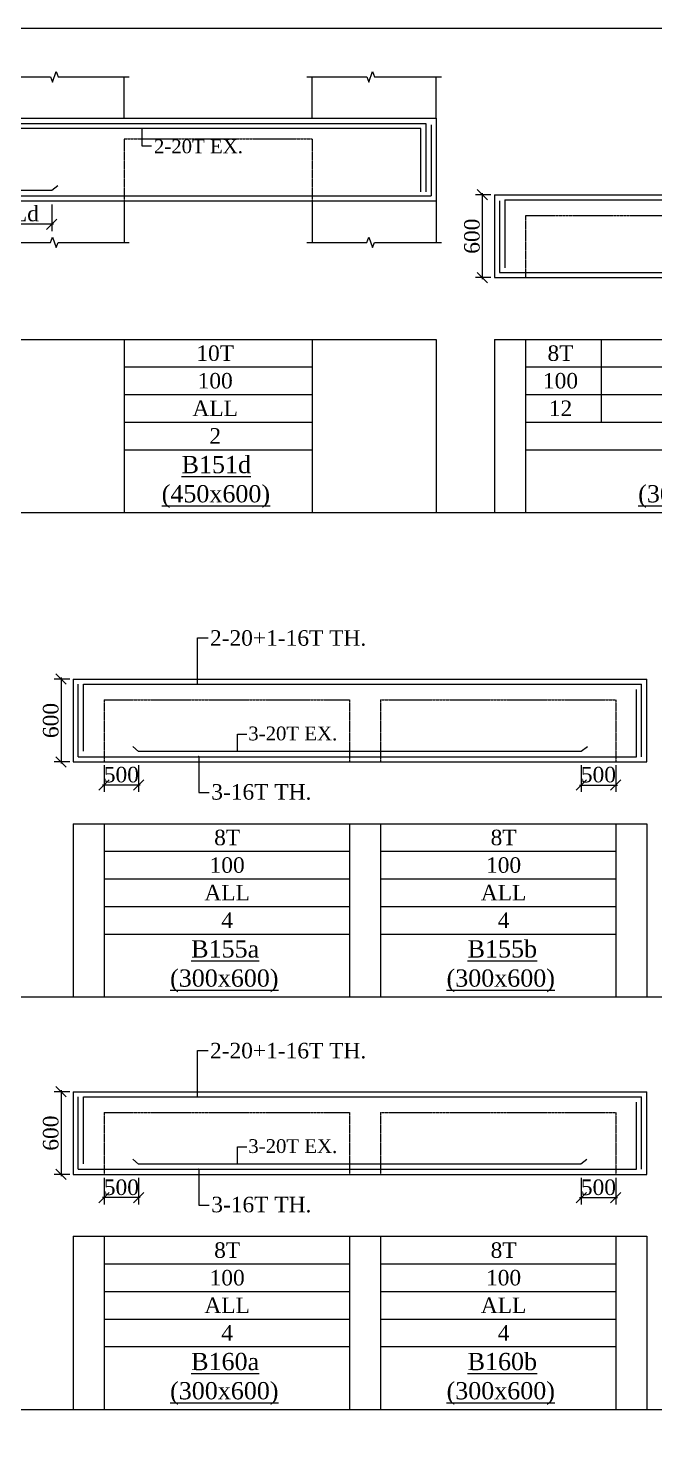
# Model space of a CAD drawing. Header units: millimetres. Extents: x 9781889 to 10654170, y -7832723 to -7608561.
# Drawn here: x 10448627 to 10457727, y -7780575 to -7760218 of the extents above; entities that cross this region are included whole.
import ezdxf
from ezdxf.enums import TextEntityAlignment as Align

# ---------------------------------------------------------------- set-up
doc = ezdxf.new("R2010")
doc.units = ezdxf.units.MM
doc.header["$LTSCALE"] = 10
doc.header["$PDMODE"] = 3
doc.linetypes.add('HIDDEN', pattern=[0.375, 0.25, -0.125])
for name, color, linetype, lineweight in [('S-CUT OUT LINE', 9, 'Continuous', 0), ('S-DIM L.S.', 7, 'Continuous', 0), ('S-L.S.SECTION', 5, 'Continuous', 0), ('S-L.S.SLAB LINE', 252, 'HIDDEN', 0), ('S-L.S.STEEL', 1, 'Continuous', 9), ('S-SECTION MARK', 7, 'Continuous', 0), ('S-SHEET', 251, 'Continuous', 0), ('S-TEXT', 7, 'Continuous', 0), ('S-TEXT L.S. BEAM NO.', 30, 'Continuous', 0), ('S-TEXT. L.S.', 7, 'Continuous', 0)]:
    doc.layers.add(name, color=color, linetype=linetype, lineweight=lineweight)
doc.styles.add('135', font='arial.ttf', dxfattribs={"width": 0.8, "height": 135})
doc.styles.get("Standard").update_dxf_attribs({"font": 'arial.ttf'})
doc.styles.add('TEXT', font='times.ttf')
doc.dimstyles.new('75', dxfattribs={"dimtxt": 135, "dimasz": 90, "dimexe": 0.1, "dimexo": 0.03, "dimgap": 0.09, "dimtad": 1, "dimdec": 0, "dimzin": 0, "dimdsep": 46, "dimtxsty": '135', "dimblk": 'ARCHTICK', "dimcen": 0.09, "dimclrd": 256, "dimclre": 256, "dimclrt": 256, "dimadec": 0, "dimazin": 0, "dimtfac": 1, "dimtdec": 0, "dimtofl": 0, "dimtmove": 1, "dimatfit": 3, "dimldrblk": 'DOTSMALL', "dimfxl": 1, "dimtolj": 1, "dimtzin": 0, "dimlwd": -1, "dimlwe": -1, "dimarcsym": 0})
doc.dimstyles.new('SETU_1', dxfattribs={"dimtxt": 200, "dimasz": 150, "dimexe": 100, "dimexo": 50, "dimgap": 35, "dimtad": 1, "dimdec": 0, "dimzin": 0, "dimdsep": 46, "dimtxsty": 'Standard', "dimblk": 'OBLIQUE', "dimcen": 150, "dimdle": 25, "dimclrd": 256, "dimclre": 7, "dimclrt": 256, "dimadec": 0, "dimazin": 0, "dimtfac": 1, "dimtdec": 0, "dimtofl": 0, "dimtmove": 1, "dimatfit": 3, "dimfxl": 1, "dimtolj": 1, "dimtzin": 0, "dimlwd": -1, "dimlwe": 5, "dimarcsym": 1})

# ---------------------------------------------------------------- blocks, each defined once
blk = doc.blocks.new('_ArchTick')
at = {"color": 0, "linetype": 'ByBlock', "const_width": 0.15}
blk.add_lwpolyline([(-0.5, -0.5), (0.5, 0.5)], dxfattribs=at)
blk = doc.blocks.new('_Oblique')
at = {"color": 0, "linetype": 'ByBlock', "lineweight": -2}
blk.add_line((-0.5, -0.5), (0.5, 0.5), dxfattribs=at)
blk = doc.blocks.new('*D935')
at = {"layer": 'Defpoints', "color": 0, "transparency": 16777216}
for p in [(10455396, -7762636), (10455221, -7763836), (10455396, -7763836)]:
    blk.add_point(p, dxfattribs=at)
at = {"layer": 'S-DIM L.S.', "color": 7, "lineweight": 5, "transparency": 16777216}
for p, q in [((10455346, -7762636), (10455121, -7762636)), ((10455346, -7763836), (10455121, -7763836))]:
    blk.add_line(p, q, dxfattribs=at)
at = {"layer": 'S-DIM L.S.', "transparency": 16777216}
blk.add_line((10455221, -7762611), (10455221, -7763861), dxfattribs=at)
at = {"layer": 'S-DIM L.S.', "transparency": 16777216, "xscale": 150, "yscale": 150, "zscale": 150}
for p, rotation in [((10455221, -7762636), 90), ((10455221, -7763836), 270)]:
    blk.add_blockref('_Oblique', p, dxfattribs=dict(at, rotation=rotation))
at = {"layer": 'S-DIM L.S.', "transparency": 16777216, "insert": (10455071, -7763236), "char_height": 225, "attachment_point": 5, "rotation": 90, "style": 'TEXT'}
blk.add_mtext('\\A1;600', dxfattribs=at)
blk = doc.blocks.new('*D941')
at = {"layer": 'Defpoints', "color": 0, "transparency": 16777216}
for p in [(10449282, -7769659), (10449107, -7770859), (10449282, -7770859)]:
    blk.add_point(p, dxfattribs=at)
at = {"layer": 'S-DIM L.S.', "color": 7, "lineweight": 5, "transparency": 16777216}
for p, q in [((10449232, -7769659), (10449007, -7769659)), ((10449232, -7770859), (10449007, -7770859))]:
    blk.add_line(p, q, dxfattribs=at)
at = {"layer": 'S-DIM L.S.', "transparency": 16777216}
blk.add_line((10449107, -7769634), (10449107, -7770884), dxfattribs=at)
at = {"layer": 'S-DIM L.S.', "transparency": 16777216, "xscale": 150, "yscale": 150, "zscale": 150}
for p, rotation in [((10449107, -7769659), 90), ((10449107, -7770859), 270)]:
    blk.add_blockref('_Oblique', p, dxfattribs=dict(at, rotation=rotation))
at = {"layer": 'S-DIM L.S.', "transparency": 16777216, "insert": (10448958, -7770259), "char_height": 225, "attachment_point": 5, "rotation": 90, "style": 'TEXT'}
blk.add_mtext('\\A1;600', dxfattribs=at)
blk = doc.blocks.new('*D942')
at = {"layer": 'Defpoints', "color": 0, "transparency": 16777216}
for p in [(10449732, -7770859, 0), (10450232, -7770859, 0), (10449732, -7771195)]:
    blk.add_point(p, dxfattribs=at)
at = {"layer": 'S-DIM L.S.', "color": 7, "lineweight": 5, "transparency": 16777216}
for p, q in [((10449732, -7770909), (10449732, -7771295)), ((10450232, -7770909), (10450232, -7771295))]:
    blk.add_line(p, q, dxfattribs=at)
at = {"layer": 'S-DIM L.S.', "transparency": 16777216}
blk.add_line((10450257, -7771195), (10449707, -7771195), dxfattribs=at)
at = {"layer": 'S-DIM L.S.', "transparency": 16777216, "xscale": 150, "yscale": 150, "zscale": 150, "rotation": 180}
blk.add_blockref('_Oblique', (10449732, -7771195), dxfattribs=at)
at = {"layer": 'S-DIM L.S.', "transparency": 16777216, "xscale": 150, "yscale": 150, "zscale": 150}
blk.add_blockref('_Oblique', (10450232, -7771195), dxfattribs=at)
at = {"layer": 'S-DIM L.S.', "transparency": 16777216, "insert": (10449982, -7771045), "char_height": 225, "attachment_point": 5, "style": 'TEXT'}
blk.add_mtext('\\A1;500', dxfattribs=at)
blk = doc.blocks.new('*D943')
at = {"layer": 'Defpoints', "color": 0, "transparency": 16777216}
for p in [(10456656, -7770859, 0), (10457157, -7770859, 0), (10457157, -7771195)]:
    blk.add_point(p, dxfattribs=at)
at = {"layer": 'S-DIM L.S.', "color": 7, "lineweight": 5, "transparency": 16777216}
for p, q in [((10456656, -7770909), (10456656, -7771295)), ((10457157, -7770909), (10457157, -7771295))]:
    blk.add_line(p, q, dxfattribs=at)
at = {"layer": 'S-DIM L.S.', "transparency": 16777216}
blk.add_line((10456631, -7771195), (10457182, -7771195), dxfattribs=at)
at = {"layer": 'S-DIM L.S.', "transparency": 16777216, "xscale": 150, "yscale": 150, "zscale": 150, "rotation": 180}
blk.add_blockref('_Oblique', (10456656, -7771195), dxfattribs=at)
at = {"layer": 'S-DIM L.S.', "transparency": 16777216, "xscale": 150, "yscale": 150, "zscale": 150}
blk.add_blockref('_Oblique', (10457157, -7771195), dxfattribs=at)
at = {"layer": 'S-DIM L.S.', "transparency": 16777216, "insert": (10456906, -7771045), "char_height": 225, "attachment_point": 5, "style": 'TEXT'}
blk.add_mtext('\\A1;500', dxfattribs=at)
blk = doc.blocks.new('*D958')
at = {"layer": 'Defpoints', "color": 0, "transparency": 16777216}
for p in [(10449282, -7775642), (10449107, -7776842), (10449282, -7776842)]:
    blk.add_point(p, dxfattribs=at)
at = {"layer": 'S-DIM L.S.', "color": 7, "lineweight": 5, "transparency": 16777216}
for p, q in [((10449232, -7775642), (10449007, -7775642)), ((10449232, -7776842), (10449007, -7776842))]:
    blk.add_line(p, q, dxfattribs=at)
at = {"layer": 'S-DIM L.S.', "transparency": 16777216}
blk.add_line((10449107, -7775617), (10449107, -7776867), dxfattribs=at)
at = {"layer": 'S-DIM L.S.', "transparency": 16777216, "xscale": 150, "yscale": 150, "zscale": 150}
for p, rotation in [((10449107, -7775642), 90), ((10449107, -7776842), 270)]:
    blk.add_blockref('_Oblique', p, dxfattribs=dict(at, rotation=rotation))
at = {"layer": 'S-DIM L.S.', "transparency": 16777216, "insert": (10448958, -7776242), "char_height": 225, "attachment_point": 5, "rotation": 90, "style": 'TEXT'}
blk.add_mtext('\\A1;600', dxfattribs=at)
blk = doc.blocks.new('*D956')
at = {"layer": 'Defpoints', "color": 0, "transparency": 16777216}
for p in [(10449732, -7776842, 0), (10450232, -7776842, 0), (10449732, -7777178)]:
    blk.add_point(p, dxfattribs=at)
at = {"layer": 'S-DIM L.S.', "color": 7, "lineweight": 5, "transparency": 16777216}
for p, q in [((10449732, -7776892), (10449732, -7777278)), ((10450232, -7776892), (10450232, -7777278))]:
    blk.add_line(p, q, dxfattribs=at)
at = {"layer": 'S-DIM L.S.', "transparency": 16777216}
blk.add_line((10450257, -7777178), (10449707, -7777178), dxfattribs=at)
at = {"layer": 'S-DIM L.S.', "transparency": 16777216, "xscale": 150, "yscale": 150, "zscale": 150, "rotation": 180}
blk.add_blockref('_Oblique', (10449732, -7777178), dxfattribs=at)
at = {"layer": 'S-DIM L.S.', "transparency": 16777216, "xscale": 150, "yscale": 150, "zscale": 150}
blk.add_blockref('_Oblique', (10450232, -7777178), dxfattribs=at)
at = {"layer": 'S-DIM L.S.', "transparency": 16777216, "insert": (10449982, -7777029), "char_height": 225, "attachment_point": 5, "style": 'TEXT'}
blk.add_mtext('\\A1;500', dxfattribs=at)
blk = doc.blocks.new('*D957')
at = {"layer": 'Defpoints', "color": 0, "transparency": 16777216}
for p in [(10456656, -7776842, 0), (10457157, -7776842, 0), (10457157, -7777178)]:
    blk.add_point(p, dxfattribs=at)
at = {"layer": 'S-DIM L.S.', "color": 7, "lineweight": 5, "transparency": 16777216}
for p, q in [((10456656, -7776892), (10456656, -7777278)), ((10457157, -7776892), (10457157, -7777278))]:
    blk.add_line(p, q, dxfattribs=at)
at = {"layer": 'S-DIM L.S.', "transparency": 16777216}
blk.add_line((10456631, -7777178), (10457182, -7777178), dxfattribs=at)
at = {"layer": 'S-DIM L.S.', "transparency": 16777216, "xscale": 150, "yscale": 150, "zscale": 150, "rotation": 180}
blk.add_blockref('_Oblique', (10456656, -7777178), dxfattribs=at)
at = {"layer": 'S-DIM L.S.', "transparency": 16777216, "xscale": 150, "yscale": 150, "zscale": 150}
blk.add_blockref('_Oblique', (10457157, -7777178), dxfattribs=at)
at = {"layer": 'S-DIM L.S.', "transparency": 16777216, "insert": (10456906, -7777029), "char_height": 225, "attachment_point": 5, "style": 'TEXT'}
blk.add_mtext('\\A1;500', dxfattribs=at)
blk = doc.blocks.new('*D1213')
at = {"layer": 'Defpoints', "color": 0, "transparency": 16777216}
for p in [(10448221, -7762725, 0), (10448971, -7762725, 0), (10448221, -7763062)]:
    blk.add_point(p, dxfattribs=at)
at = {"layer": 'S-DIM L.S.', "color": 7, "lineweight": 5, "transparency": 16777216}
for p, q in [((10448221, -7762775), (10448221, -7763162)), ((10448971, -7762775), (10448971, -7763162))]:
    blk.add_line(p, q, dxfattribs=at)
at = {"layer": 'S-DIM L.S.', "transparency": 16777216}
blk.add_line((10448996, -7763062), (10448196, -7763062), dxfattribs=at)
at = {"layer": 'S-DIM L.S.', "transparency": 16777216, "xscale": 150, "yscale": 150, "zscale": 150, "rotation": 180}
blk.add_blockref('_Oblique', (10448221, -7763062), dxfattribs=at)
at = {"layer": 'S-DIM L.S.', "transparency": 16777216, "xscale": 150, "yscale": 150, "zscale": 150}
blk.add_blockref('_Oblique', (10448971, -7763062), dxfattribs=at)
at = {"layer": 'S-DIM L.S.', "transparency": 16777216, "insert": (10448596, -7762909), "char_height": 225, "attachment_point": 5, "style": 'TEXT'}
blk.add_mtext('\\A1;Ld', dxfattribs=at)

msp = doc.modelspace()

# ---------------------------------------------------------------- linework, layer by layer
at = {"layer": 'S-CUT OUT LINE', "color": 5, "elevation": 0}
for points in [[(10448141.1, -7760925.5), (10448952.1, -7760925.5), (10448980.1, -7761002.3), (10449036, -7760848.6), (10449064, -7760925.5), (10450096.3, -7760925.5)], [(10452673, -7760925.5), (10453544.6, -7760925.5), (10453572.6, -7761002.3), (10453628.5, -7760848.6), (10453656.5, -7760925.5), (10454626.3, -7760925.5)], [(10448141.1, -7763325.5), (10448952.1, -7763325.5), (10448980.1, -7763248.6), (10449036, -7763402.3), (10449064, -7763325.5), (10450096.3, -7763325.5)], [(10452673, -7763325.5), (10453544.6, -7763325.5), (10453572.6, -7763248.6), (10453628.5, -7763402.3), (10453656.5, -7763325.5), (10454626.3, -7763325.5)]]:
    msp.add_lwpolyline(points, dxfattribs=at)
at = {"layer": 'S-L.S.SECTION'}
for p, q in [((10450021.3, -7761525.5, 0), (10450021.3, -7760925.5, 0)), ((10452751.3, -7761525.5, 0), (10452751.3, -7760925.5, 0)), ((10454551.3, -7761525.5, 0), (10454551.3, -7760925.5, 0)), ((10436866.2, -7761525.5, 0), (10454551.3, -7761525.5, 0)), ((10454551.3, -7761525.5, 0), (10454551.3, -7762725.5, 0)), ((10438666.3, -7762725.5, 0), (10454551.3, -7762725.5, 0)), ((10450021.3, -7762725.5, 0), (10450021.3, -7763325.5, 0)), ((10452751.3, -7762725.5, 0), (10452751.3, -7763325.5, 0)), ((10454551.3, -7762725.5, 0), (10454551.3, -7763325.5, 0)), ((10455395.7, -7762635.5, 0), (10473000.7, -7762635.5, 0)), ((10455395.7, -7762635.5, 0), (10455395.7, -7763835.5, 0)), ((10455395.7, -7763835.5, 0), (10478004.6, -7763835.5, 0)), ((10449282.2, -7769658.7, 0), (10457607.1, -7769658.7, 0)), ((10449282.2, -7769658.7, 0), (10449282.2, -7770858.7, 0)), ((10457607.1, -7770858.7, 0), (10457607.1, -7769658.7, 0)), ((10449282.2, -7770858.7, 0), (10457607.1, -7770858.7, 0)), ((10449282.2, -7775642.3, 0), (10457607.1, -7775642.3, 0)), ((10449282.2, -7775642.3, 0), (10449282.2, -7776842.3, 0)), ((10457607.1, -7776842.3, 0), (10457607.1, -7775642.3, 0)), ((10449282.2, -7776842.3, 0), (10457607.1, -7776842.3, 0))]:
    msp.add_line(p, q, dxfattribs=at)
at = {"layer": 'S-L.S.SLAB LINE', "ltscale": 0.3}
for p, q in [((10450021.3, -7761825.5, 0), (10452751.3, -7761825.5, 0)), ((10450021.3, -7761825.5, 0), (10450021.3, -7762725.5, 0)), ((10452751.3, -7761825.5, 0), (10452751.3, -7762725.5, 0)), ((10455845.7, -7762935.5, 0), (10460640.7, -7762935.5, 0)), ((10455845.7, -7762935.5, 0), (10455845.7, -7763835.5, 0)), ((10449282.2, -7769958.7, 0), (10449282.2, -7769958.7, 0)), ((10449732.2, -7769958.7, 0), (10453294.3, -7769958.7, 0)), ((10449732.2, -7769958.7, 0), (10449732.2, -7770858.7, 0)), ((10453294.3, -7769958.7, 0), (10453294.3, -7770858.7, 0)), ((10453744.3, -7769958.7, 0), (10457157.1, -7769958.7, 0)), ((10453744.3, -7769958.7, 0), (10453744.3, -7770858.7, 0)), ((10457157.1, -7769958.7, 0), (10457157.1, -7770858.7, 0)), ((10449282.2, -7775942.3, 0), (10449282.2, -7775942.3, 0)), ((10449732.2, -7775942.3, 0), (10453294.3, -7775942.3, 0)), ((10449732.2, -7775942.3, 0), (10449732.2, -7776842.3, 0)), ((10453294.3, -7775942.3, 0), (10453294.3, -7776842.3, 0)), ((10453744.3, -7775942.3, 0), (10457157.1, -7775942.3, 0)), ((10453744.3, -7775942.3, 0), (10453744.3, -7776842.3, 0)), ((10457157.1, -7775942.3, 0), (10457157.1, -7776842.3, 0))]:
    msp.add_line(p, q, dxfattribs=at)
at = {"layer": 'S-L.S.STEEL'}
for p, q in [((10437053.3, -7761600.5, 0), (10454401.3, -7761600.5, 0)), ((10454401.3, -7761600.5, 0), (10454401.3, -7762593.5, 0)), ((10454476.3, -7761619.3, 0), (10454476.3, -7762650.5, 0)), ((10436978.3, -7762650.5, 0), (10454476.3, -7762650.5, 0)), ((10455470.7, -7762723.1, 0), (10455470.7, -7763760.5, 0)), ((10455545.7, -7762710.5, 0), (10455545.7, -7763693.1, 0)), ((10455470.7, -7763760.5, 0), (10477933.7, -7763760.5, 0)), ((10449357.2, -7770783.7, 0), (10449357.2, -7769733.7, 0)), ((10449432.2, -7769733.7, 0), (10457532.1, -7769733.7, 0)), ((10449432.2, -7770704, 0), (10449432.2, -7769733.7, 0)), ((10457457.1, -7770783.7, 0), (10457457.1, -7769808.7, 0)), ((10457532.1, -7770783.7, 0), (10457532.1, -7769733.7, 0)), ((10449357.2, -7770783.7, 0), (10457457.1, -7770783.7, 0)), ((10449357.2, -7776767.3, 0), (10449357.2, -7775717.3, 0)), ((10449432.2, -7775717.3, 0), (10457532.1, -7775717.3, 0)), ((10449432.2, -7776687.7, 0), (10449432.2, -7775717.3, 0)), ((10457532.1, -7776767.3, 0), (10457532.1, -7775717.3, 0)), ((10457457.1, -7776767.3, 0), (10457457.1, -7775792.3, 0)), ((10449357.2, -7776767.3, 0), (10457457.1, -7776767.3, 0))]:
    msp.add_line(p, q, dxfattribs=at)
at = {"layer": 'S-L.S.STEEL', "elevation": 0}
for points in [[(10449061, -7762507.3), (10448971.5, -7762575.5), (10442007.9, -7762575.5), (10441925.9, -7762504.8)], [(10456745.9, -7770640.5), (10456656.4, -7770708.7), (10450232.3, -7770708.7), (10450150.3, -7770638)], [(10456739.6, -7776624.1), (10456650.1, -7776692.3), (10450232.3, -7776692.3), (10450150.3, -7776621.6)]]:
    msp.add_lwpolyline(points, dxfattribs=at)
at = {"layer": 'S-L.S.STEEL'}
for points in [[(10454326.3, -7762593.5, 0), (10454326.3, -7761675.5, 0), (10446869.4, -7761675.5, 0), (10446806.2, -7761742.3, 0)], [(10455545.7, -7762710.5, 0), (10472933.5, -7762710.5, 0), (10472933.5, -7763637.7, 0)]]:
    msp.add_polyline3d(points, dxfattribs=at)
at = {"layer": 'S-SHEET'}
for p, q in [((10432873.4, -7764732, 0), (10454551.3, -7764732, 0)), ((10450021.3, -7764732, 0), (10450021.3, -7767241.3, 0)), ((10452751.3, -7764732, 0), (10452751.3, -7767241.3, 0)), ((10454551.3, -7764732, 0), (10454551.3, -7767241.3, 0)), ((10455395.7, -7764732, 0), (10478004.6, -7764732, 0)), ((10455395.7, -7764732), (10455395.7, -7767241.3)), ((10455845.7, -7764732, 0), (10455845.7, -7767241.3, 0)), ((10456945.7, -7764732, 0), (10456945.7, -7765932, 0)), ((10450021.3, -7765132, 0), (10452751.3, -7765132, 0)), ((10455845.7, -7765132, 0), (10460640.7, -7765132, 0)), ((10450021.3, -7765532, 0), (10452751.3, -7765532, 0)), ((10455845.7, -7765532, 0), (10460640.7, -7765532, 0)), ((10450021.3, -7765932, 0), (10452751.3, -7765932, 0)), ((10455845.7, -7765932, 0), (10460640.7, -7765932, 0)), ((10450021.3, -7766332, 0), (10452751.3, -7766332, 0)), ((10455845.7, -7766332, 0), (10460640.7, -7766332, 0)), ((10430820.3, -7767241.3), (10482154.4, -7767241.3)), ((10432873.4, -7767241.3, 0), (10454551.3, -7767241.3, 0)), ((10455395.7, -7767241.3, 0), (10478004.6, -7767241.3, 0)), ((10449282.2, -7771755.2, 0), (10457607.1, -7771755.2, 0)), ((10449282.2, -7771755.2, 0), (10449282.2, -7774264.5, 0)), ((10449732.2, -7771755.2, 0), (10449732.2, -7774264.5, 0)), ((10453294.3, -7771755.2), (10453294.3, -7774264.5)), ((10453744.3, -7771755.2, 0), (10453744.3, -7774264.5, 0)), ((10457157.1, -7771755.2, 0), (10457157.1, -7774264.5, 0)), ((10457607.1, -7771755.2, 0), (10457607.1, -7774264.5, 0)), ((10449732.2, -7772155.2, 0), (10453294.3, -7772155.2, 0)), ((10453744.3, -7772155.2, 0), (10457157.1, -7772155.2, 0)), ((10449732.2, -7772555.2, 0), (10453294.3, -7772555.2, 0)), ((10453744.3, -7772555.2, 0), (10457157.1, -7772555.2, 0)), ((10449732.2, -7772955.2, 0), (10453294.3, -7772955.2, 0)), ((10453744.3, -7772955.2, 0), (10457157.1, -7772955.2, 0)), ((10449732.2, -7773355.2, 0), (10453294.3, -7773355.2, 0)), ((10453744.3, -7773355.2, 0), (10457157.1, -7773355.2, 0)), ((10430820.3, -7774264.5), (10482154.4, -7774264.5)), ((10449282.2, -7774264.5), (10457607.1, -7774264.5, 0)), ((10449282.2, -7777738.8, 0), (10457607.1, -7777738.8, 0)), ((10449282.2, -7777738.8, 0), (10449282.2, -7780248.1, 0)), ((10449732.2, -7777738.8, 0), (10449732.2, -7780248.1, 0)), ((10453294.3, -7777738.8), (10453294.3, -7780248.1)), ((10453744.3, -7777738.8, 0), (10453744.3, -7780248.1, 0)), ((10457157.1, -7777738.8, 0), (10457157.1, -7780248.1, 0)), ((10457607.1, -7777738.8, 0), (10457607.1, -7780248.1, 0)), ((10449732.2, -7778138.8, 0), (10453294.3, -7778138.8, 0)), ((10453744.3, -7778138.8, 0), (10457157.1, -7778138.8, 0)), ((10449732.2, -7778538.8, 0), (10453294.3, -7778538.8, 0)), ((10453744.3, -7778538.8, 0), (10457157.1, -7778538.8, 0)), ((10449732.2, -7778938.8, 0), (10453294.3, -7778938.8, 0)), ((10453744.3, -7778938.8, 0), (10457157.1, -7778938.8, 0)), ((10449732.2, -7779338.8, 0), (10453294.3, -7779338.8, 0)), ((10453744.3, -7779338.8, 0), (10457157.1, -7779338.8, 0)), ((10430820.3, -7780248.1), (10482154.4, -7780248.1)), ((10449282.2, -7780248.1), (10457607.1, -7780248.1, 0))]:
    msp.add_line(p, q, dxfattribs=at)
msp.add_lwpolyline([(10430820.3, -7760218.1), (10482154.4, -7760218.1), (10482154.4, -7801877.7), (10430820.3, -7801877.7)], close=True, dxfattribs=at)

# ---------------------------------------------------------------- texts
at = {"layer": 'S-TEXT', "linetype": 'ByBlock', "style": 'TEXT'}
for s, p in [('10T', (10451343.8, -7764932, 0)), ('8T', (10456355.6, -7764932, 0)), ('100', (10451343.8, -7765332, 0)), ('100', (10456355.6, -7765332, 0)), ('ALL', (10451343.8, -7765732, 0)), ('12', (10456355.6, -7765732, 0)), ('2', (10451343.8, -7766132, 0)), ('8T', (10451517.3, -7771955.2, 0)), ('8T', (10455529.8, -7771955.2, 0)), ('100', (10451517.3, -7772355.2, 0)), ('100', (10455529.8, -7772355.2, 0)), ('ALL', (10451517.3, -7772755.2, 0)), ('ALL', (10455529.8, -7772755.2, 0)), ('4', (10451517.3, -7773155.2, 0)), ('4', (10455529.8, -7773155.2, 0)), ('8T', (10451517.3, -7777938.8, 0)), ('8T', (10455529.8, -7777938.8, 0)), ('100', (10451517.3, -7778338.8, 0)), ('100', (10455529.8, -7778338.8, 0)), ('ALL', (10451517.3, -7778738.8, 0)), ('ALL', (10455529.8, -7778738.8, 0)), ('4', (10451517.3, -7779138.8, 0)), ('4', (10455529.8, -7779138.8, 0))]:
    msp.add_text(s, height=225, dxfattribs=at).set_placement(p, align=Align.MIDDLE_CENTER)
at = {"layer": 'S-TEXT L.S. BEAM NO.', "color": 140, "linetype": 'ByBlock', "style": 'TEXT'}
for s, p in [('%%UB151d', (10450856.2, -7766672.7, 0)), ('%%U(450x600)', (10450567.5, -7767095.7, 0))]:
    msp.add_text(s, height=250, dxfattribs=at).set_placement(p)
at = {"layer": 'S-TEXT L.S. BEAM NO.', "linetype": 'ByBlock', "style": 'TEXT'}
for s, p in [('%%U(300x600)', (10457483.5, -7767095.7, 0)), ('%%UB155a', (10450995.7, -7773695.9, 0)), ('%%UB155b', (10455008.2, -7773695.9, 0)), ('%%U(300x600)', (10450689.6, -7774118.8, 0)), ('%%U(300x600)', (10454702, -7774118.8, 0)), ('%%UB160a', (10450995.7, -7779679.5, 0)), ('%%UB160b', (10455008.2, -7779679.5, 0)), ('%%U(300x600)', (10450689.6, -7780102.5, 0)), ('%%U(300x600)', (10454702, -7780102.5, 0))]:
    msp.add_text(s, height=250, dxfattribs=at).set_placement(p)
at = {"layer": 'S-TEXT. L.S.', "style": 'TEXT'}
for s, height, p in [('2-20T EX.', 200, (10450454.5, -7762033, 0)), ('2-20+1-16T TH.', 225, (10451268.5, -7769174.4, 0)), ('3-20T EX.', 200, (10451823.6, -7770546.7, 0)), ('3-16T TH.', 225, (10451286.9, -7771406.5, 0)), ('2-20+1-16T TH.', 225, (10451268.5, -7775158.1, 0)), ('3-20T EX.', 200, (10451823.6, -7776530.3, 0)), ('3-16T TH.', 225, (10451286.9, -7777390.2, 0))]:
    msp.add_text(s, height=height, dxfattribs=at).set_placement(p)

# ---------------------------------------------------------------- dimensions: what is measured, and where the dimension line sits
at = {"layer": 'S-DIM L.S.'}
dim = msp.add_linear_dim(base=(10448221.3, -7763061.5, 0), p1=(10448971.5, -7762725.5, 0), p2=(10448221.3, -7762725.5, 0), text='Ld', dimstyle='SETU_1', override={"dimtxt": 225, "dimtxsty": 'TEXT'}, dxfattribs=at)
dim.commit()
dim.dimension.update_dxf_attribs({"geometry": '*D1213', "text_midpoint": (10448596.4, -7762908.9, 0)})
at = {"layer": 'S-DIM L.S.', "color": 7}
for base, p1, p2, picture, middle in [((10455220.6, -7763835.5, 0), (10455395.7, -7762635.5, 0), (10455395.7, -7763835.5, 0), '*D935', (10455071.1, -7763235.5, 0)), ((10449107, -7770858.7, 0), (10449282.2, -7769658.7, 0), (10449282.2, -7770858.7, 0), '*D941', (10448957.6, -7770258.7, 0)), ((10449107, -7776842.3, 0), (10449282.2, -7775642.3, 0), (10449282.2, -7776842.3, 0), '*D958', (10448957.6, -7776242.3, 0))]:
    dim = msp.add_linear_dim(base=base, p1=p1, p2=p2, angle=90, dimstyle='SETU_1', override={"dimtxt": 225, "dimlfac": 0.5, "dimtxsty": 'TEXT'}, dxfattribs=at)
    dim.commit()
    dim.dimension.update_dxf_attribs({"geometry": picture, "text_midpoint": middle})
at = {"layer": 'S-DIM L.S.'}
for base, p1, p2, picture, middle in [((10449732.2, -7771194.8, 0), (10450232.3, -7770858.7, 0), (10449732.2, -7770858.7, 0), '*D942', (10449982.3, -7771194.8, 0)), ((10449732.2, -7777178.4, 0), (10450232.3, -7776842.3, 0), (10449732.2, -7776842.3, 0), '*D956', (10449982.3, -7777178.4, 0))]:
    dim = msp.add_linear_dim(base=base, p1=p1, p2=p2, dimstyle='SETU_1', override={"dimtxt": 225, "dimtxsty": 'TEXT'}, dxfattribs=at)
    dim.commit()
    dim.dimension.update_dxf_attribs({"geometry": picture, "text_midpoint": middle, "dimtype": 160})
for base, p1, p2, picture, middle in [((10457156.5, -7771194.8, 0), (10456656.4, -7770858.7, 0), (10457156.5, -7770858.7, 0), '*D943', (10456906.4, -7771194.8, 0)), ((10457156.5, -7777178.4, 0), (10456656.4, -7776842.3, 0), (10457156.5, -7776842.3, 0), '*D957', (10456906.4, -7777178.4, 0))]:
    dim = msp.add_linear_dim(base=base, p1=p1, p2=p2, angle=180, dimstyle='SETU_1', override={"dimtxt": 225, "dimtxsty": 'TEXT'}, dxfattribs=at)
    dim.commit()
    dim.dimension.update_dxf_attribs({"geometry": picture, "text_midpoint": middle, "dimtype": 160})

# ---------------------------------------------------------------- leaders
at = {"layer": 'S-SECTION MARK'}
for points in [[(10450280.5, -7761675.5, 0), (10450280.5, -7761927.8, 0), (10450419.8, -7761927.8, 0)], [(10451086.8, -7769733.7, 0), (10451086.8, -7769059.3, 0), (10451239.4, -7769059.3, 0)], [(10451669.7, -7770708.7, 0), (10451669.7, -7770456.4, 0), (10451805, -7770456.4, 0)], [(10451105.2, -7770779.8, 0), (10451105.2, -7771301.7, 0), (10451257.7, -7771301.7, 0)], [(10451086.8, -7775717.3, 0), (10451086.8, -7775042.9, 0), (10451239.4, -7775042.9, 0)], [(10451669.7, -7776692.3, 0), (10451669.7, -7776440, 0), (10451805, -7776440, 0)], [(10451105.2, -7776763.4, 0), (10451105.2, -7777285.3, 0), (10451257.7, -7777285.3, 0)]]:
    msp.add_leader(points, dimstyle='75', override={"dimasz": 75}, dxfattribs=at)

doc.saveas('drawing.dxf')
